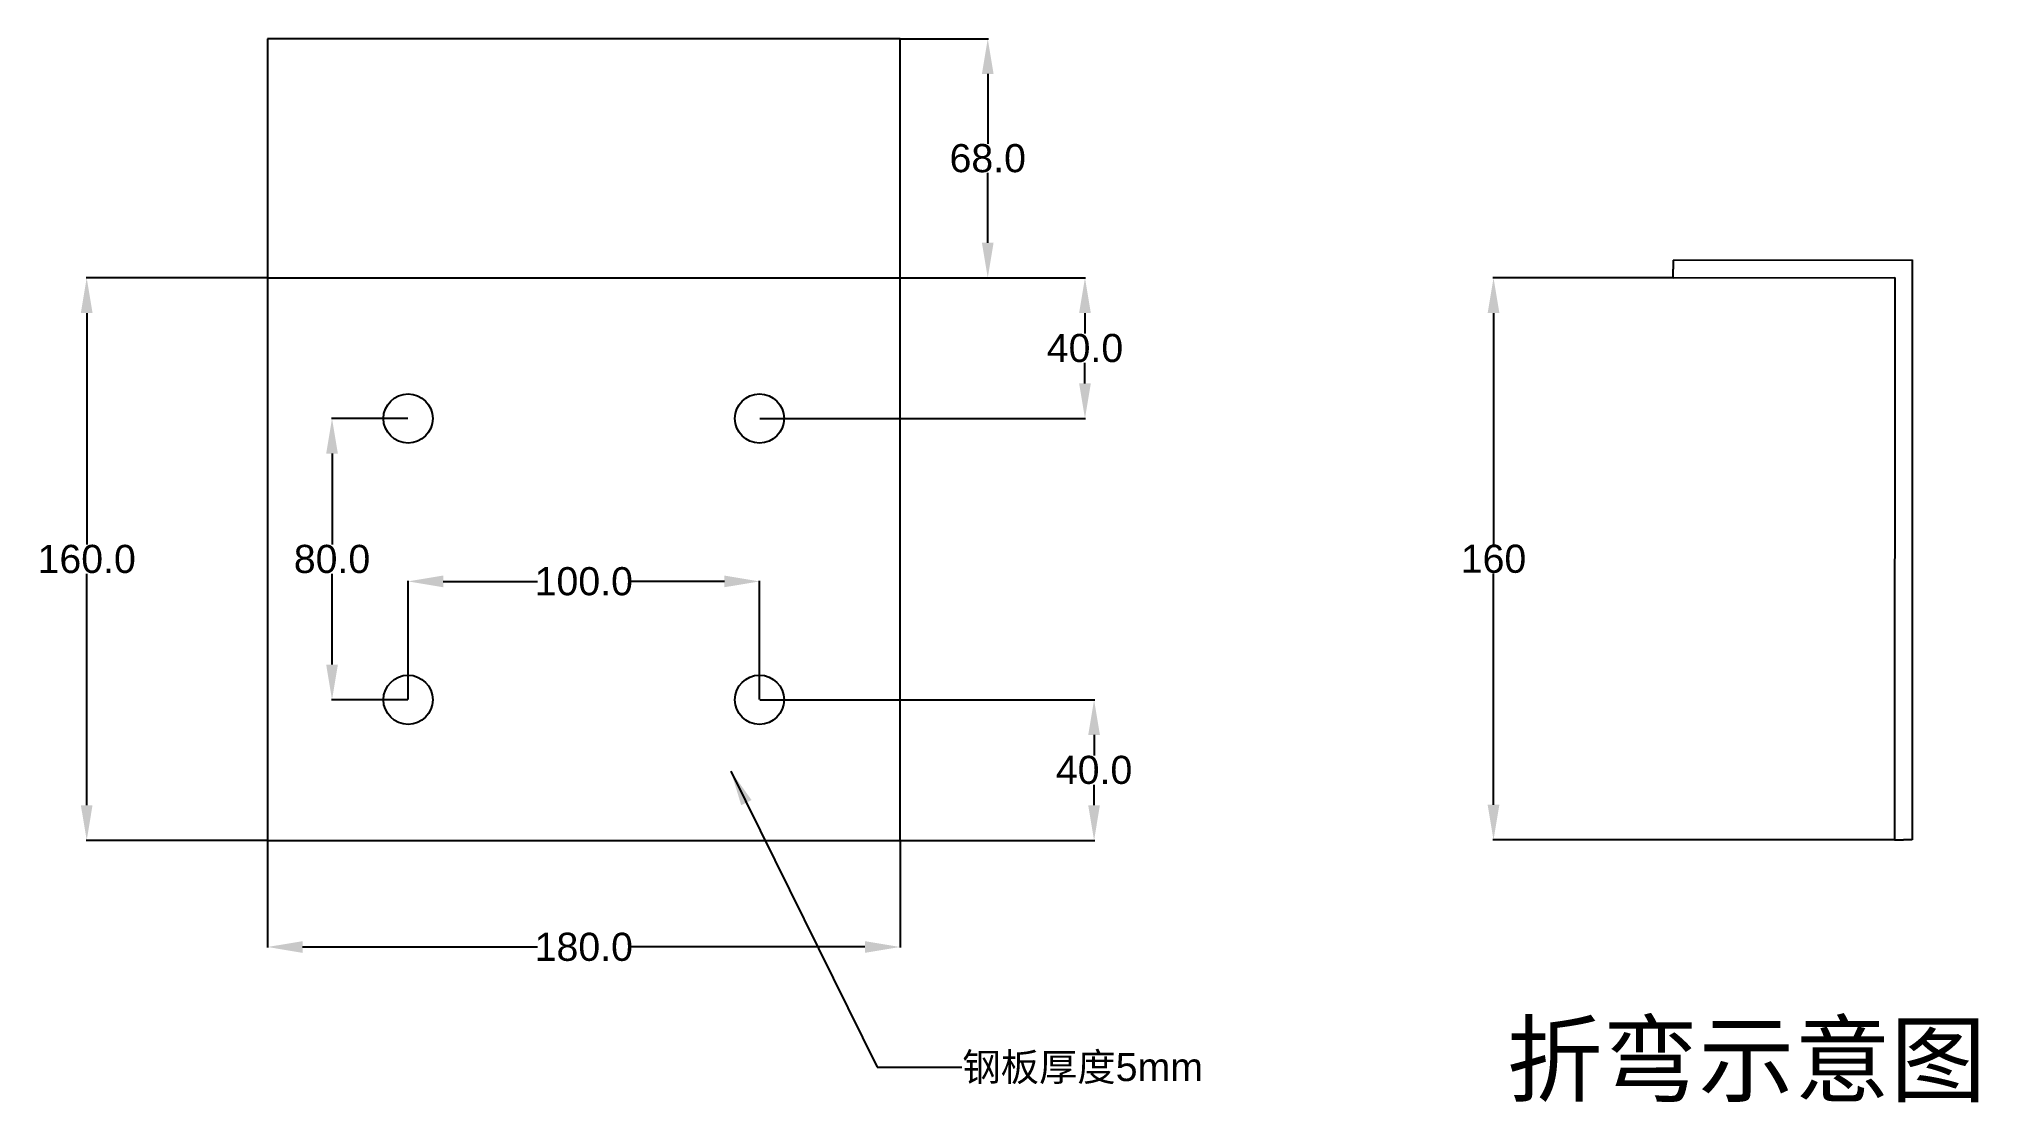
# Model space of a CAD drawing. Header units: millimetres. Extents: x -65 to 487, y -74 to 228.
import ezdxf

# ---------------------------------------------------------------- set-up
doc = ezdxf.new("R2010")
doc.units = ezdxf.units.MM
doc.styles.get("Standard").update_dxf_attribs({"font": 'arial.ttf'})
doc.dimstyles.get("Standard").update_dxf_attribs({"dimtxt": 8, "dimasz": 10, "dimexe": 0.18, "dimexo": 0.0625, "dimgap": 0.09, "dimtad": 0, "dimtih": 1, "dimtoh": 1, "dimdec": 1, "dimzin": 0, "dimdsep": 46, "dimtxsty": 'Standard', "dimcen": 0.09, "dimclrd": 3, "dimclre": 3, "dimclrt": 3, "dimadec": 0, "dimazin": 0, "dimtfac": 1, "dimtdec": 1, "dimtofl": 0, "dimtmove": 0, "dimatfit": 3, "dimfxl": 1, "dimtolj": 1, "dimtzin": 0, "dimarcsym": 0})

# ---------------------------------------------------------------- blocks, each defined once
blk = doc.blocks.new('*D1')
at = {"color": 3, "lineweight": -2, "transparency": 16777216}
for p, q in [((180.06, 160), (232.79, 160)), ((232.61, 150), (232.61, 144.17)), ((232.61, 130), (232.61, 135.83)), ((140.06, 120), (232.79, 120))]:
    blk.add_line(p, q, dxfattribs=at)
at = {"color": 3, "transparency": 16777216}
for points in [[(230.94, 150), (234.27, 150), (232.61, 160)], [(230.94, 130), (234.27, 130), (232.61, 120)]]:
    blk.add_solid(points, dxfattribs=at)
at = {"layer": 'Defpoints', "color": 0, "transparency": 16777216}
for p in [(180, 160), (232.61, 160), (140, 120)]:
    blk.add_point(p, dxfattribs=at)
at = {"color": 3, "transparency": 16777216, "insert": (232.61, 140), "char_height": 8, "attachment_point": 5}
blk.add_mtext('\\A1;40.0', dxfattribs=at)
blk = doc.blocks.new('*D2')
at = {"color": 3, "lineweight": -2, "transparency": 16777216}
for p, q in [((140.06, 40), (235.38, 40)), ((235.2, 30), (235.2, 24.17)), ((235.2, 10), (235.2, 15.83)), ((180.06, 0), (235.38, 0))]:
    blk.add_line(p, q, dxfattribs=at)
at = {"color": 3, "transparency": 16777216}
for points in [[(233.53, 30), (236.86, 30), (235.2, 40)], [(233.53, 10), (236.86, 10), (235.2, 0)]]:
    blk.add_solid(points, dxfattribs=at)
at = {"layer": 'Defpoints', "color": 0, "transparency": 16777216}
for p in [(140, 40), (180, 0), (235.2, 0)]:
    blk.add_point(p, dxfattribs=at)
at = {"color": 3, "transparency": 16777216, "insert": (235.2, 20), "char_height": 8, "attachment_point": 5}
blk.add_mtext('\\A1;40.0', dxfattribs=at)
blk = doc.blocks.new('*D3')
at = {"color": 3, "lineweight": -2, "transparency": 16777216}
for p, q in [((180, 0.01), (180, -30.51)), ((0, -0.06), (0, -30.51)), ((10, -30.33), (76.8, -30.33)), ((170, -30.33), (103.2, -30.33))]:
    blk.add_line(p, q, dxfattribs=at)
at = {"color": 3, "transparency": 16777216}
for points in [[(10, -28.67), (10, -32), (0, -30.33)], [(170, -28.67), (170, -32), (180, -30.33)]]:
    blk.add_solid(points, dxfattribs=at)
at = {"layer": 'Defpoints', "color": 0, "transparency": 16777216}
for p in [(0, 0), (180, 0.07), (180, -30.33)]:
    blk.add_point(p, dxfattribs=at)
at = {"color": 3, "transparency": 16777216, "insert": (90, -30.33), "char_height": 8, "attachment_point": 5}
blk.add_mtext('\\A1;180.0', dxfattribs=at)
blk = doc.blocks.new('*D4')
at = {"color": 3, "lineweight": -2, "transparency": 16777216}
for p, q in [((-0.06, 160), (-51.62, 160)), ((-51.44, 150), (-51.44, 84.17)), ((-51.44, 10), (-51.44, 75.83)), ((-0.06, 0), (-51.62, 0))]:
    blk.add_line(p, q, dxfattribs=at)
at = {"color": 3, "transparency": 16777216}
for points in [[(-53.11, 150), (-49.78, 150), (-51.44, 160)], [(-53.11, 10), (-49.78, 10), (-51.44, 0)]]:
    blk.add_solid(points, dxfattribs=at)
at = {"layer": 'Defpoints', "color": 0, "transparency": 16777216}
for p in [(0, 160), (-51.44, 0), (0, 0)]:
    blk.add_point(p, dxfattribs=at)
at = {"color": 3, "transparency": 16777216, "insert": (-51.44, 80), "char_height": 8, "attachment_point": 5}
blk.add_mtext('\\A1;160.0', dxfattribs=at)
blk = doc.blocks.new('*D5')
at = {"color": 3, "lineweight": -2, "transparency": 16777216}
for p, q in [((180.06, 228), (205.12, 228)), ((204.94, 218), (204.94, 198.17)), ((204.94, 170), (204.94, 189.83)), ((180.12, 160), (205.12, 160))]:
    blk.add_line(p, q, dxfattribs=at)
at = {"color": 3, "transparency": 16777216}
for points in [[(203.27, 218), (206.6, 218), (204.94, 228)], [(203.27, 170), (206.6, 170), (204.94, 160)]]:
    blk.add_solid(points, dxfattribs=at)
at = {"layer": 'Defpoints', "color": 0, "transparency": 16777216}
for p in [(180, 228), (180.06, 160), (204.94, 160)]:
    blk.add_point(p, dxfattribs=at)
at = {"color": 3, "transparency": 16777216, "insert": (204.94, 194), "char_height": 8, "attachment_point": 5}
blk.add_mtext('\\A1;68.0', dxfattribs=at)
blk = doc.blocks.new('*D6')
at = {"color": 3, "lineweight": -2, "transparency": 16777216}
for p, q in [((40, 40.06), (40, 73.84)), ((50, 73.66), (76.8, 73.66)), ((130, 73.66), (103.2, 73.66)), ((140, 40.06), (140, 73.84))]:
    blk.add_line(p, q, dxfattribs=at)
at = {"color": 3, "transparency": 16777216}
for points in [[(50, 75.33), (50, 72), (40, 73.66)], [(130, 75.33), (130, 72), (140, 73.66)]]:
    blk.add_solid(points, dxfattribs=at)
at = {"layer": 'Defpoints', "color": 0, "transparency": 16777216}
for p in [(140, 73.66), (40, 40), (140, 40)]:
    blk.add_point(p, dxfattribs=at)
at = {"color": 3, "transparency": 16777216, "insert": (90, 73.66), "char_height": 8, "attachment_point": 5}
blk.add_mtext('\\A1;100.0', dxfattribs=at)
blk = doc.blocks.new('*D7')
at = {"color": 3, "lineweight": -2, "transparency": 16777216}
for p, q in [((39.94, 120), (18.18, 120)), ((18.36, 110), (18.36, 84.17)), ((18.36, 50), (18.36, 75.83)), ((39.94, 40), (18.18, 40))]:
    blk.add_line(p, q, dxfattribs=at)
at = {"color": 3, "transparency": 16777216}
for points in [[(16.7, 110), (20.03, 110), (18.36, 120)], [(16.7, 50), (20.03, 50), (18.36, 40)]]:
    blk.add_solid(points, dxfattribs=at)
at = {"layer": 'Defpoints', "color": 0, "transparency": 16777216}
for p in [(18.36, 120), (40, 120), (40, 40)]:
    blk.add_point(p, dxfattribs=at)
at = {"color": 3, "transparency": 16777216, "insert": (18.36, 80), "char_height": 8, "attachment_point": 5}
blk.add_mtext('\\A1;80.0', dxfattribs=at)
blk = doc.blocks.new('*D8')
at = {"color": 3, "lineweight": -2, "transparency": 16777216}
for p, q in [((399.95, 160), (348.67, 160)), ((348.85, 150), (348.85, 84.23)), ((348.85, 10.11), (348.85, 75.88)), ((462.92, 0.11), (348.67, 0.11))]:
    blk.add_line(p, q, dxfattribs=at)
at = {"color": 3, "transparency": 16777216}
for points in [[(347.18, 150), (350.52, 150), (348.85, 160)], [(347.18, 10.11), (350.52, 10.11), (348.85, 0.11)]]:
    blk.add_solid(points, dxfattribs=at)
at = {"layer": 'Defpoints', "color": 0, "transparency": 16777216}
for p in [(400.01, 160), (348.85, 0.11), (462.98, 0.11)]:
    blk.add_point(p, dxfattribs=at)
at = {"color": 3, "transparency": 16777216, "insert": (348.85, 80.05), "char_height": 8, "attachment_point": 5}
blk.add_mtext('\\A1;160', dxfattribs=at)

msp = doc.modelspace()

# ---------------------------------------------------------------- linework, layer by layer
for p, q in [((180, 228), (0, 228)), ((0, 228), (0, 0)), ((180, 0), (180, 228)), ((400, 165), (468, 165.11)), ((400, 165), (400, 162.5)), ((400.01, 160), (400, 162.5)), ((400.01, 160), (463, 160.1)), ((463, 160.1), (462.98, 0.11)), ((468, 165.11), (467.98, 0.11)), ((0, 0), (180, 0)), ((180, 0.07), (180, 0.07)), ((462.98, 0.11), (465.48, 0.11)), ((467.98, 0.11), (465.48, 0.11))]:
    msp.add_line(p, q)
for centre in [(40, 120), (140, 120), (40, 40), (140, 40)]:
    msp.add_circle(centre, 7)
at = {"layer": 'Defpoints', "color": 5}
msp.add_line((0, 160), (180, 160), dxfattribs=at)

# ---------------------------------------------------------------- texts
at = {"insert": (352.63, -52.29), "char_height": 20, "attachment_point": 1}
msp.add_mtext_dynamic_manual_height_columns('{\\fSimSun|b1|i0|c134|p2;折弯示意图}', width=179.8849, gutter_width=12.5, heights=[0], dxfattribs=at)
at = {"color": 3, "insert": (197.7, -60.47), "char_height": 8, "width": 74.2843, "attachment_point": 1}
msp.add_mtext('{\\fSimSun|b0|i0|c134|p2;钢板厚度}5mm', dxfattribs=at)

# ---------------------------------------------------------------- dimensions: what is measured, and where the dimension line sits
for base, p1, p2, picture, middle in [((204.94, 160), (180, 228), (180.06, 160), '*D5', (204.94, 194)), ((-51.44, 0), (0, 160), (0, 0), '*D4', (-51.44, 80)), ((232.61, 160), (140, 120), (180, 160), '*D1', (232.61, 140)), ((18.36, 120), (40, 40), (40, 120), '*D7', (18.36, 80)), ((235.2, 0), (140, 40), (180, 0), '*D2', (235.2, 20))]:
    dim = msp.add_linear_dim(base=base, p1=p1, p2=p2, angle=90, dimstyle='Standard')
    dim.commit()
    dim.dimension.update_dxf_attribs({"geometry": picture, "text_midpoint": middle})
dim = msp.add_linear_dim(base=(348.85, 0.11), p1=(400.01, 160), p2=(462.98, 0.11), angle=90, text='160', dimstyle='Standard')
dim.commit()
dim.dimension.update_dxf_attribs({"geometry": '*D8', "text_midpoint": (348.85, 80.05)})
for base, p1, p2, picture, middle in [((140, 73.66), (40, 40), (140, 40), '*D6', (90, 73.66)), ((180, -30.33), (0, 0), (180, 0.07), '*D3', (90, -30.33))]:
    dim = msp.add_linear_dim(base=base, p1=p1, p2=p2, dimstyle='Standard')
    dim.commit()
    dim.dimension.update_dxf_attribs({"geometry": picture, "text_midpoint": middle})

# ---------------------------------------------------------------- leaders
at = {"annotation_type": 0, "has_hookline": 1, "hookline_direction": 0, "text_width": 69.52}
msp.add_leader([(131.84, 19.69), (173.48, -64.47), (197.61, -64.47)], dimstyle='Standard', override={"dimgap": 0.09, "dimtad": 0}, dxfattribs=at)

doc.saveas('drawing.dxf')
